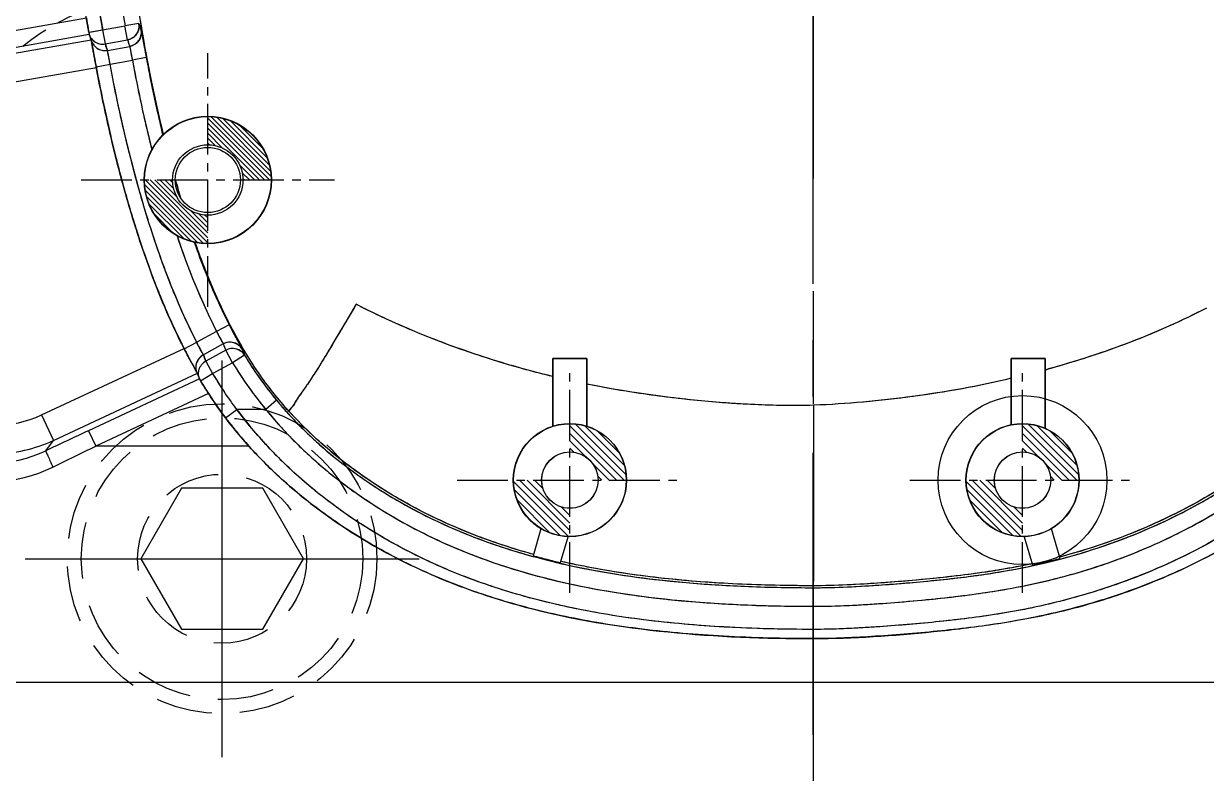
# Model space of a CAD drawing. Header units: millimetres. Extents: x 21466 to 22834, y -21631 to -20664.
# Drawn here: x 22132 to 22174.01, y -21059.65 to -21033.04 of the extents above; entities that cross this region are included whole.
import ezdxf

# ---------------------------------------------------------------- set-up
doc = ezdxf.new("R2010")
doc.units = ezdxf.units.MM
doc.header["$LTSCALE"] = 8
for name, pattern in [('CENTER', [2, 1.25, -0.25, 0.25, -0.25]), ('CENTER2', [1.125, 0.75, -0.125, 0.125, -0.125]), ('HIDDEN', [0.375, 0.25, -0.125]), ('HIDDEN2', [0.1875, 0.125, -0.0625])]:
    doc.linetypes.add(name, pattern=pattern)
for name, color, linetype in [('Cav-cor', 30, 'Continuous'), ('CL', 1, 'Continuous'), ('PIN', 5, 'Continuous'), ('PRODUCT', 1, 'Continuous'), ('SCREW', 52, 'HIDDEN')]:
    doc.layers.add(name, color=color, linetype=linetype)

# ---------------------------------------------------------------- blocks, each defined once
blk = doc.blocks.new('20100512.182342')
at = {"linetype": 'HIDDEN'}
blk.add_circle((0, 0), 5.5, dxfattribs=at)
at = {"layer": 'SCREW', "linetype": 'CENTER', "ltscale": 5}
for p, q in [((0, -7.042), (0, 7.042)), ((-7, 0), (7, 0))]:
    blk.add_line(p, q, dxfattribs=at)
at = {"layer": 'SCREW', "linetype": 'Continuous'}
blk.add_lwpolyline([(-1.443, 2.5), (-2.887, 0), (-1.443, -2.5), (1.443, -2.5), (2.887, 0), (1.443, 2.5)], close=True, dxfattribs=at)
at = {"layer": 'SCREW'}
for radius in [5, 3]:
    blk.add_circle((0, 0), radius, dxfattribs=at)

msp = doc.modelspace()

# ---------------------------------------------------------------- hatches: boundary and pattern name
at = {"layer": 'PIN', "linetype": 'Continuous'}
h = msp.add_hatch(dxfattribs=at)
h.set_pattern_fill('ANSI31', color=41, angle=90, style=0)
h.set_pattern_definition([(135, (21903.83182, -21344.21779), (-0.088388348, -0.088388348), [])])
h.paths.add_polyline_path([(22138.541, -21037.339), (22138.541, -21036.339, -0.414214), (22140.791, -21038.589), (22139.791, -21038.589, 0.414214)])
h.paths.add_polyline_path([(22136.291, -21038.589), (22137.291, -21038.589, 0.414214), (22138.541, -21039.839), (22138.541, -21040.839, -0.414214)])
h = msp.add_hatch(dxfattribs=at)
h.set_pattern_fill('ANSI31', color=61, scale=1.5, angle=90, style=0)
h.set_pattern_definition([(135, (21916.69582, -21354.87079), (-0.13258252, -0.13258252), [])])
h.paths.add_polyline_path([(22152.405, -21049.242), (22153.405, -21049.242, 0.414214), (22151.405, -21047.242), (22151.405, -21048.242, -0.414214)])
h.paths.add_polyline_path([(22151.405, -21051.242), (22151.405, -21050.242, -0.414214), (22150.405, -21049.242), (22149.405, -21049.242, 0.414214)])
h = msp.add_hatch(dxfattribs=at)
h.set_pattern_fill('ANSI31', color=61, scale=1.5, angle=90, style=0)
h.set_pattern_definition([(135, (21932.77582, -21354.87079), (-0.13258252, -0.13258252), [])])
h.paths.add_polyline_path([(22168.485, -21049.242), (22169.485, -21049.242, 0.414214), (22167.485, -21047.242), (22167.485, -21048.242, -0.414214)])
h.paths.add_polyline_path([(22167.485, -21051.242), (22167.485, -21050.242, -0.414214), (22166.485, -21049.242), (22165.485, -21049.242, 0.414214)])

# ---------------------------------------------------------------- linework, layer by layer
at = {"linetype": 'HIDDEN2'}
msp.add_lwpolyline([(22129.048, -21054.032), (22129.048, -21040.032, -0.414214), (22137.048, -21032.032), (22181.048, -21032.032, -0.414214), (22189.048, -21040.032), (22189.048, -21054.032, -0.414214), (22181.048, -21062.032), (22137.048, -21062.032, -0.414214)], format="xyb", close=True, dxfattribs=at)
at = {"layer": 'Cav-cor', "color": 241}
for p, q in [((22128.54, -21033.831), (22134.227, -21032.828)), ((22134.354, -21033.34), (22134.806, -21033.265)), ((22134.806, -21033.265), (22135.6, -21033.123)), ((22134.806, -21033.265), (22134.895, -21033.759)), ((22136.094, -21033.04), (22135.598, -21033.123)), ((22135.687, -21033.617), (22135.598, -21033.123)), ((22128.644, -21034.421), (22134.33, -21033.418)), ((22134.4, -21033.623), (22129.053, -21034.566)), ((22134.375, -21033.551), (22134.398, -21033.617)), ((22134.4, -21033.623), (22134.402, -21033.636)), ((22134.402, -21033.636), (22134.408, -21033.663)), ((22134.895, -21033.759), (22135.687, -21033.617)), ((22134.446, -21033.865), (22134.508, -21034.2)), ((22134.974, -21033.988), (22135.766, -21033.847)), ((22134.576, -21034.573), (22135.07, -21034.481)), ((22135.07, -21034.481), (22135.862, -21034.339)), ((22136.356, -21034.247), (22135.862, -21034.339)), ((22134.583, -21034.605), (22129.227, -21035.549)), ((22134.583, -21034.605), (22134.601, -21034.698)), ((22139.303, -21043.735), (22138.856, -21043.965)), ((22138.856, -21043.965), (22138.15, -21044.35)), ((22132.633, -21046.928), (22137.698, -21044.567)), ((22137.703, -21044.58), (22138.15, -21044.35)), ((22139.091, -21044.408), (22138.385, -21044.794)), ((22139.179, -21044.633), (22138.473, -21045.019)), ((22139.42, -21045.074), (22139.179, -21044.633)), ((22138.473, -21045.019), (22138.713, -21045.459)), ((22139.42, -21045.073), (22138.722, -21045.455)), ((22139.849, -21044.812), (22139.42, -21045.074)), ((22152.008, -21044.921), (22150.802, -21044.921)), ((22150.802, -21044.921), (22150.802, -21047.325)), ((22152.008, -21047.325), (22152.008, -21044.921)), ((22168.289, -21044.921), (22167.083, -21044.921)), ((22167.083, -21044.921), (22167.083, -21047.273)), ((22168.289, -21047.4), (22168.289, -21044.921)), ((22133.055, -21047.833), (22138.171, -21045.448)), ((22138.061, -21045.25), (22138.04, -21045.213)), ((22138.154, -21045.417), (22138.061, -21045.25)), ((22138.154, -21045.417), (22138.171, -21045.448)), ((22138.173, -21045.453), (22138.172, -21045.451)), ((22138.283, -21045.72), (22138.713, -21045.459)), ((22138.25, -21045.651), (22134.308, -21047.489)), ((22138.224, -21045.585), (22138.25, -21045.651)), ((22138.564, -21046.166), (22134.561, -21048.032)), ((22139.172, -21047.033), (22139.573, -21046.73)), ((22140.598, -21046.73), (22139.573, -21046.73)), ((22140.985, -21046.409), (22140.598, -21046.73)), ((22132.633, -21046.928), (22133.055, -21047.833)), ((22134.308, -21047.489), (22134.561, -21048.032)), ((22132.785, -21048.198), (22133.055, -21047.833)), ((22139.998, -21048.032), (22134.561, -21048.032)), ((22150.377, -21050.97), (22150.099, -21051.924)), ((22168.819, -21052.018), (22168.513, -21050.97)), ((22151.074, -21052.171), (22151.342, -21051.251)), ((22167.548, -21051.251), (22167.84, -21052.252)), ((22160.048, -21053.72), (22160.048, -21052.99)), ((22160.048, -21054.867), (22160.048, -21054.54)), ((22131.126, -21056.409), (22188.97, -21056.409))]:
    msp.add_line(p, q, dxfattribs=at)
for centre, radius in [((22138.541, -21038.589), 2.261), ((22138.541, -21038.589), 1.156), ((22151.405, -21049.242), 2.01), ((22167.485, -21049.242), 2.01), ((22151.405, -21049.242), 1.005), ((22167.485, -21049.242), 1.005)]:
    msp.add_circle(centre, radius, dxfattribs=at)
at = {"layer": 'Cav-cor'}
msp.add_circle((22167.485, -21049.242), 3, dxfattribs=at)
at = {"layer": 'Cav-cor', "color": 241}
for centre, radius, start, end in [((22202.824, -21021.94), 69.456, 189.01909, 189.3469), ((22165.459, -21027.874), 31.623, 189.0123, 189.7369), ((22200.161, -21022.382), 66.255, 189.00604, 189.45443), ((22135.598, -21033.123), 0.502, 280.1285, 9.3943), ((22135.678, -21033.352), 0.502, 280.1116, 9.6202), ((22200.027, -21011.02), 67.619, 199.00562, 199.20973), ((22196.299, -21012.139), 65.521, 198.9512, 199.0737), ((22134.806, -21033.264), 0.503, 223.2408, 257.3847), ((22200.067, -21011.409), 68.898, 198.92898, 199.13081), ((22200.573, -21011.357), 68.598, 198.93486, 199.13756), ((22134.885, -21033.493), 0.503, 237.183, 280.1701), ((22289.163, -21005.664), 157.266, 190.45429, 190.60436), ((22187.655, -21024.727), 52.677, 190.5137, 194.0468), ((22189.831, -21024.272), 56.206, 190.6903, 192.4057), ((22185.632, -21025.183), 51.909, 192.4195, 193.1275), ((22182.702, -21025.871), 48.899, 193.122, 194.4861), ((22180.279, -21026.492), 46.398, 194.4919, 195.2858), ((22176.86, -21027.439), 42.851, 195.2699, 196.8039), ((22174.7, -21028.042), 38.774, 195.7655, 196.7577), ((22172.802, -21028.654), 38.614, 196.8181, 197.598), ((22168.171, -21030.147), 33.748, 197.5588, 200.1833), ((22166.938, -21030.597), 30.628, 199.4548, 199.8573), ((22167.084, -21030.52), 30.763, 199.5325, 199.9277), ((22163.777, -21031.747), 29.073, 200.211, 202.0459), ((22161.63, -21032.612), 26.757, 202.0555, 203.332), ((22158.789, -21033.748), 21.896, 207.1385, 207.9251), ((22158.562, -21033.866), 21.641, 207.9296, 208.4347), ((22159.599, -21033.304), 22.82, 208.4345, 208.6898), ((22159.224, -21033.527), 24.192, 207.1498, 208.1389), ((22139.332, -21044.849), 0.502, 30.5074, 118.67), ((22154.177, -21038.63), 16.154, 200.9561, 201.8134), ((22139.42, -21045.074), 0.502, 31.4209, 96.7078), ((22154.617, -21038.996), 15.872, 200.6512, 201.4963), ((22158.779, -21033.762), 23.689, 208.1463, 208.4394), ((22163.401, -21031.256), 28.946, 208.4437, 208.8841), ((22161.684, -21032.166), 27.004, 208.5852, 208.8889), ((22138.626, -21045.235), 0.503, 118.6118, 162.2382), ((22138.71, -21045.454), 0.496, 118.5462, 141.8035), ((22154.376, -21038.694), 17.115, 200.8796, 201.689), ((22151.406, -21037.797), 14.021, 211.2614, 219.5752), ((22151.36, -21037.823), 13.467, 211.2639, 219.6093), ((22154.433, -21039.235), 17.408, 200.9296, 201.3938), ((22155.657, -21000.4), 46.674, 285.7019, 285.8607), ((22138.761, -21045.418), 0.561, 206.2455, 210.0908), ((22148.067, -21039.943), 11.359, 211.0353, 212.0902), ((22152.164, -21037.316), 16.226, 211.5356, 213.3397), ((22147.967, -21040.265), 10.595, 212.1206, 213.3946), ((22149.456, -21039.076), 12.996, 212.0728, 213.0582), ((22151.46, -21037.77), 15.388, 213.0629, 213.365), ((22151.347, -21037.849), 15.251, 213.3524, 214.0082), ((22151.211, -21037.938), 15.088, 213.3539, 217.069), ((22151.171, -21037.967), 15.039, 214.0105, 217.0723), ((22151.664, -21037.782), 15.042, 216.5032, 221.3573), ((22151.095, -21038.015), 14.949, 217.1007, 219.5424), ((22150.948, -21038.133), 14.76, 217.081, 217.5427), ((22151.36, -21037.807), 15.286, 217.571, 221.9858), ((22151.573, -21037.613), 15.574, 219.5638, 221.9931), ((21987.202, -20748.818), 333.532, 295.92845, 296.21971), ((22151.598, -21037.629), 15.582, 221.8882, 225.0848), ((22152.093, -21037.411), 15.609, 221.3369, 222.9812), ((22130.66, -21043.625), 5.043, 250.9688, 294.9149), ((22152.292, -21037.227), 15.88, 222.9808, 224.2999), ((22152.489, -21037.034), 16.155, 224.2998, 225.5627), ((22130.664, -21043.891), 5.432, 250.15, 295.9147), ((22152.187, -21037.042), 16.413, 225.0754, 226.3167), ((22156.541, -21028.513), 24.281, 254.6135, 255.7996), ((22156.789, -21027.532), 25.293, 255.7997, 256.9393), ((22162.963, -21029.697), 23.077, 282.2006, 283.4252), ((22163.062, -21030.112), 22.65, 283.4264, 284.7243)]:
    msp.add_arc(centre, radius, start, end, dxfattribs=at)
msp.add_ellipse((22139.411, -21056.994), major_axis=(6.125, 7.982), ratio=0.993974, start_param=-3.793174, end_param=-2.490011, dxfattribs=at)
for points, knots in [([(22146.065, -20952.576), (22145.269, -20952.949), (22143.73, -20953.818), (22141.733, -20955.569), (22140.152, -20957.696), (22138.893, -20960.018), (22137.849, -20962.442), (22136.691, -20965.765), (22135.614, -20970.034), (22134.73, -20975.237), (22134.142, -20980.481), (22133.754, -20985.743), (22133.498, -20991.013), (22133.402, -20996.288), (22133.444, -21001.564), (22133.583, -21006.837), (22133.793, -21012.108), (22134.071, -21017.377), (22134.434, -21022.64), (22134.869, -21027.897), (22135.311, -21031.389), (22135.6, -21033.123)], [0, 0, 0, 0, 0.031234, 0.062449, 0.093671, 0.124913, 0.156162, 0.187414, 0.249903, 0.312404, 0.37491, 0.437419, 0.499929, 0.562438, 0.624948, 0.687458, 0.749968, 0.812478, 0.874988, 0.937497, 1, 1, 1, 1]), ([(22136.965, -21036.968), (22136.685, -21035.812), (22136.201, -21033.44), (22135.677, -21029.795), (22135.29, -21026.044), (22134.984, -21022.241), (22134.718, -21018.425), (22134.419, -21013.336), (22134.256, -21009.517), (22134.171, -21006.969)], [0, 0, 0, 0, 0.118327, 0.240459, 0.366113, 0.493175, 0.619881, 0.746515, 1, 1, 1, 1]), ([(22134.292, -21033.222), (22134.294, -21033.237), (22134.303, -21033.285), (22134.311, -21033.334), (22134.318, -21033.367)], [0, 0, 0, 0, 0.302422, 1, 1, 1, 1]), ([(22136.173, -21033.268), (22136.176, -21033.277), (22136.181, -21033.306), (22136.193, -21033.366), (22136.21, -21033.458), (22136.243, -21033.634), (22136.291, -21033.9), (22136.333, -21034.125), (22136.356, -21034.247)], [0, 0, 0, 0, 0.027707, 0.090091, 0.185068, 0.309385, 0.627753, 1, 1, 1, 1]), ([(22134.318, -21033.367), (22134.319, -21033.374), (22134.323, -21033.391), (22134.326, -21033.408), (22134.33, -21033.418)], [0, 0, 0, 0, 0.391792, 1, 1, 1, 1]), ([(22134.408, -21033.663), (22134.41, -21033.674), (22134.423, -21033.742), (22134.436, -21033.809), (22134.446, -21033.865)], [0, 0, 0, 0, 0.175011, 1, 1, 1, 1]), ([(22134.526, -21034.306), (22134.514, -21034.238), (22134.474, -21034.024), (22134.436, -21033.809), (22134.408, -21033.663)], [0, 0, 0, 0, 0.314977, 1, 1, 1, 1]), ([(22135.07, -21034.481), (22135.058, -21034.42), (22135.036, -21034.307), (22135.012, -21034.173), (22134.995, -21034.084), (22134.986, -21034.038), (22134.979, -21034.008), (22134.976, -21033.992), (22134.974, -21033.988)], [0, 0, 0, 0, 0.370742, 0.688888, 0.813589, 0.90909, 0.971969, 1, 1, 1, 1]), ([(22135.766, -21033.847), (22135.768, -21033.851), (22135.771, -21033.866), (22135.778, -21033.896), (22135.786, -21033.943), (22135.803, -21034.031), (22135.828, -21034.165), (22135.85, -21034.278), (22135.862, -21034.339)], [0, 0, 0, 0, 0.027978, 0.090762, 0.186185, 0.310838, 0.629042, 1, 1, 1, 1]), ([(22138.15, -21044.35), (22137.755, -21043.581), (22137.065, -21041.992), (22135.973, -21038.711), (22135.387, -21036.179), (22135.07, -21034.481)], [0, 0, 0, 0, 0.249995, 0.500037, 1, 1, 1, 1]), ([(22136.356, -21034.247), (22136.399, -21034.478), (22136.577, -21035.396), (22136.777, -21036.31), (22136.942, -21036.991)], [0, 0, 0, 0, 0.25158, 1, 1, 1, 1]), ([(22138.131, -21041.001), (22138.217, -21041.239), (22138.566, -21042.168), (22138.966, -21043.078), (22139.303, -21043.735)], [0, 0, 0, 0, 0.255169, 1, 1, 1, 1]), ([(22141.438, -21046.812), (22141.071, -21046.407), (22140.383, -21045.551), (22139.515, -21044.133), (22138.779, -21042.61), (22138.359, -21041.547), (22138.163, -21041.005)], [0, 0, 0, 0, 0.244033, 0.489652, 0.741937, 1, 1, 1, 1]), ([(22143.81, -21043.002), (22143.622, -21043.323), (22143.267, -21043.914), (22142.788, -21044.726), (22142.392, -21045.375), (22142.067, -21045.864), (22141.84, -21046.184), (22141.695, -21046.393), (22141.613, -21046.521), (22141.547, -21046.628), (22141.489, -21046.712), (22141.45, -21046.762), (22141.432, -21046.801), (22141.437, -21046.812)], [0, 0, 0, 0, 0.248147, 0.460485, 0.629346, 0.756368, 0.852473, 0.89168, 0.925658, 0.954097, 0.976479, 0.991936, 1, 1, 1, 1]), ([(22150.802, -21045.565), (22150.169, -21045.412), (22147.771, -21044.758), (22145.443, -21043.837), (22143.81, -21043.002)], [0, 0, 0, 0, 0.261963, 1, 1, 1, 1]), ([(22174.015, -21043.135), (22173.14, -21043.589), (22171.305, -21044.408), (22169.393, -21045.019), (22168.413, -21045.297)], [0, 0, 0, 0, 0.491755, 1, 1, 1, 1]), ([(22138.856, -21043.965), (22138.901, -21044.059), (22138.975, -21044.205), (22139.059, -21044.346), (22139.086, -21044.398)], [0, 0, 0, 0, 0.640438, 1, 1, 1, 1]), ([(22139.581, -21044.259), (22139.605, -21044.304), (22139.649, -21044.384), (22139.706, -21044.485), (22139.742, -21044.552), (22139.761, -21044.583), (22139.765, -21044.594)], [0, 0, 0, 0, 0.402943, 0.71131, 0.912783, 1, 1, 1, 1]), ([(22126.125, -21044.609), (22126.219, -21044.959), (22126.484, -21045.64), (22127.292, -21046.848), (22128.769, -21047.984), (22130.591, -21048.381), (22132.035, -21048.221), (22132.727, -21047.986), (22133.055, -21047.833)], [0, 0, 0, 0, 0.125325, 0.250687, 0.499981, 0.749294, 0.874666, 1, 1, 1, 1]), ([(22127.087, -21044.352), (22127.236, -21044.908), (22127.786, -21045.97), (22129.203, -21047.052), (22130.945, -21047.435), (22132.111, -21047.172), (22132.633, -21046.928)], [0, 0, 0, 0, 0.249937, 0.499952, 0.749999, 1, 1, 1, 1]), ([(22138.385, -21044.794), (22138.384, -21044.789), (22138.376, -21044.776), (22138.361, -21044.748), (22138.338, -21044.707), (22138.294, -21044.629), (22138.229, -21044.509), (22138.177, -21044.406), (22138.15, -21044.35)], [0, 0, 0, 0, 0.027934, 0.090789, 0.186308, 0.311038, 0.629233, 1, 1, 1, 1]), ([(22139.086, -21044.398), (22139.087, -21044.399), (22139.088, -21044.402), (22139.09, -21044.406), (22139.091, -21044.408)], [0, 0, 0, 0, 0.363833, 1, 1, 1, 1]), ([(22138.056, -21045.238), (22138.066, -21045.258), (22138.099, -21045.317), (22138.132, -21045.376), (22138.154, -21045.417)], [0, 0, 0, 0, 0.325022, 1, 1, 1, 1]), ([(22138.25, -21045.651), (22138.251, -21045.652), (22138.253, -21045.657), (22138.255, -21045.662), (22138.258, -21045.667)], [0, 0, 0, 0, 0.129408, 1, 1, 1, 1]), ([(22138.275, -21045.7), (22138.279, -21045.707), (22138.299, -21045.74), (22138.318, -21045.773), (22138.334, -21045.799)], [0, 0, 0, 0, 0.202555, 1, 1, 1, 1]), ([(22160.064, -21046.584), (22159.409, -21046.604), (22158.075, -21046.588), (22155.38, -21046.393), (22153.349, -21046.106), (22152.008, -21045.834)], [0, 0, 0, 0, 0.242644, 0.493318, 1, 1, 1, 1]), ([(22167.083, -21045.628), (22165.937, -21045.91), (22163.603, -21046.317), (22161.247, -21046.54), (22160.064, -21046.584)], [0, 0, 0, 0, 0.499442, 1, 1, 1, 1]), ([(22140.598, -21046.73), (22141.159, -21047.422), (22142.415, -21048.7), (22144.575, -21050.285), (22146.938, -21051.541), (22150.284, -21052.778), (22153.814, -21053.419), (22157.369, -21053.682), (22159.155, -21053.72), (22160.048, -21053.72)], [0, 0, 0, 0, 0.125087, 0.249962, 0.374707, 0.499521, 0.749418, 0.874689, 1, 1, 1, 1]), ([(22140.985, -21046.409), (22141.561, -21047.104), (22142.856, -21048.376), (22145.083, -21049.928), (22147.511, -21051.134), (22149.223, -21051.71), (22150.092, -21051.949)], [0, 0, 0, 0, 0.250386, 0.50033, 0.750057, 1, 1, 1, 1]), ([(22160.064, -21046.584), (22160.064, -21047.018), (22160.064, -21047.846), (22160.056, -21049.03), (22160.052, -21050.092), (22160.056, -21051.024), (22160.06, -21051.802), (22160.06, -21052.341), (22160.056, -21052.67), (22160.054, -21052.843), (22160.048, -21052.944), (22160.048, -21052.99)], [0, 0, 0, 0, 0.203508, 0.387531, 0.554185, 0.700836, 0.824231, 0.918612, 0.953009, 0.978189, 1, 1, 1, 1]), ([(22160.048, -21053.72), (22160.909, -21053.72), (22162.631, -21053.621), (22164.776, -21053.426), (22166.482, -21053.195), (22168.174, -21052.884), (22170.253, -21052.325), (22172.648, -21051.364), (22174.909, -21050.117), (22176.992, -21048.588), (22178.229, -21047.382), (22178.791, -21046.73)], [0, 0, 0, 0, 0.125257, 0.250468, 0.313053, 0.375605, 0.500516, 0.625263, 0.749991, 0.874886, 1, 1, 1, 1]), ([(22177.96, -21046.777), (22177.358, -21047.407), (22174.701, -21049.753), (22171.381, -21051.294), (22168.806, -21051.973)], [0, 0, 0, 0, 0.246467, 1, 1, 1, 1]), ([(22168.826, -21052.043), (22169.734, -21051.805), (22171.523, -21051.214), (22174.063, -21049.977), (22176.406, -21048.393), (22177.791, -21047.104), (22178.413, -21046.398)], [0, 0, 0, 0, 0.249904, 0.499605, 0.749561, 1, 1, 1, 1]), ([(22150.112, -21051.879), (22149.283, -21051.651), (22147.656, -21051.106), (22144.607, -21049.626), (22142.563, -21048.053), (22141.438, -21046.812)], [0, 0, 0, 0, 0.25397, 0.505138, 1, 1, 1, 1]), ([(22132.785, -21048.198), (22132.785, -21048.204), (22132.793, -21048.223), (22132.806, -21048.26), (22132.83, -21048.315), (22132.875, -21048.42), (22132.945, -21048.576), (22133.005, -21048.707), (22133.038, -21048.777)], [0, 0, 0, 0, 0.028628, 0.092274, 0.188636, 0.314319, 0.63368, 1, 1, 1, 1]), ([(22160.048, -21054.54), (22158.351, -21054.54), (22154.96, -21054.411), (22150.76, -21053.72), (22147.539, -21052.67), (22145.234, -21051.603), (22143.082, -21050.252), (22141.782, -21049.162), (22141.178, -21048.57)], [0, 0, 0, 0, 0.250665, 0.500776, 0.62562, 0.750303, 0.875034, 1, 1, 1, 1]), ([(22140.851, -21048.911), (22141.472, -21049.504), (22142.806, -21050.593), (22145.003, -21051.941), (22147.352, -21053.002), (22150.627, -21054.049), (22154.888, -21054.738), (22158.328, -21054.867), (22160.048, -21054.867)], [0, 0, 0, 0, 0.124965, 0.249743, 0.374453, 0.499349, 0.749463, 1, 1, 1, 1]), ([(22176.061, -21050.26), (22174.917, -21051.063), (22173.07, -21052.098), (22170.454, -21053.1), (22168.427, -21053.671), (22166.355, -21054.06), (22164.26, -21054.301), (22162.157, -21054.474), (22160.751, -21054.54), (22160.048, -21054.54)], [0, 0, 0, 0, 0.249213, 0.373985, 0.498928, 0.624053, 0.749321, 0.874639, 1, 1, 1, 1]), ([(22160.048, -21054.867), (22161.475, -21054.867), (22163.615, -21054.714), (22166.448, -21054.377), (22168.555, -21054.001), (22170.618, -21053.436), (22173.28, -21052.433), (22175.166, -21051.403), (22176.337, -21050.6)], [0, 0, 0, 0, 0.250509, 0.375867, 0.500926, 0.62584, 0.750735, 1, 1, 1, 1]), ([(22151.068, -21052.195), (22152.534, -21052.535), (22155.528, -21052.958), (22158.541, -21053.06), (22160.048, -21053.06)], [0, 0, 0, 0, 0.499635, 1, 1, 1, 1]), ([(22160.048, -21052.99), (22158.516, -21052.99), (22155.509, -21052.887), (22152.523, -21052.457), (22151.087, -21052.125)], [0, 0, 0, 0, 0.509549, 1, 1, 1, 1]), ([(22167.827, -21052.208), (22167.193, -21052.345), (22165.9, -21052.564), (22163.939, -21052.78), (22161.985, -21052.932), (22160.686, -21052.99), (22160.048, -21052.99)], [0, 0, 0, 0, 0.248828, 0.502035, 0.755556, 1, 1, 1, 1]), ([(22160.048, -21053.06), (22160.702, -21053.061), (22162.009, -21053.002), (22163.964, -21052.848), (22165.914, -21052.636), (22167.203, -21052.415), (22167.842, -21052.278)], [0, 0, 0, 0, 0.250127, 0.500225, 0.750211, 1, 1, 1, 1])]:
    msp.add_open_spline(points, degree=3, knots=knots, dxfattribs=at)
for points in [[(22134.411, -21033.659), (22134.447, -21033.762), (22134.521, -21033.857), (22134.613, -21033.916)], [(22134.696, -21033.754), (22134.761, -21033.769), (22134.83, -21033.77), (22134.895, -21033.759)], [(22137.447, -21040.568), (22137.84, -21041.729), (22138.297, -21042.874), (22138.856, -21043.965)], [(22137.06, -21043.21), (22137.258, -21043.669), (22137.47, -21044.122), (22137.698, -21044.567)], [(22139.361, -21044.575), (22139.298, -21044.582), (22139.235, -21044.602), (22139.179, -21044.633)], [(22138.124, -21045.27), (22138.12, -21045.207), (22138.128, -21045.142), (22138.147, -21045.082)], [(22138.216, -21045.533), (22138.206, -21045.466), (22138.21, -21045.396), (22138.228, -21045.331)], [(22138.228, -21045.331), (22138.245, -21045.266), (22138.276, -21045.203), (22138.318, -21045.15)], [(22138.994, -21045.898), (22138.901, -21045.751), (22138.812, -21045.603), (22138.722, -21045.455)], [(22139.573, -21046.73), (22139.416, -21046.523), (22139.264, -21046.313), (22139.121, -21046.096)], [(22134.308, -21047.489), (22133.8, -21047.726), (22133.293, -21047.962), (22132.785, -21048.198)]]:
    msp.add_open_spline(points, degree=3, dxfattribs=at)
at = {"layer": 'CL', "color": 7, "linetype": 'CENTER', "ltscale": 2}
msp.add_line((22160.048, -20730.532), (22160.048, -21130.532), dxfattribs=at)
at = {"layer": 'CL', "color": 6, "linetype": 'CENTER'}
msp.add_line((22160.048, -21058.278), (22160.048, -20944.001), dxfattribs=at)
at = {"layer": 'PIN', "color": 41, "linetype": 'CENTER2', "ltscale": 0.3}
for p, q in [((22138.541, -21043.089), (22138.541, -21034.089)), ((22134.041, -21038.589), (22143.041, -21038.589))]:
    msp.add_line(p, q, dxfattribs=at)
at = {"layer": 'PIN', "color": 61, "linetype": 'CENTER2', "ltscale": 0.3}
for p, q in [((22151.405, -21053.242), (22151.405, -21045.242)), ((22167.485, -21053.242), (22167.485, -21045.242)), ((22147.405, -21049.242), (22155.405, -21049.242)), ((22163.485, -21049.242), (22171.485, -21049.242))]:
    msp.add_line(p, q, dxfattribs=at)
at = {"layer": 'PIN', "color": 41}
for radius in [2.25, 1.25]:
    msp.add_circle((22138.541, -21038.589), radius, dxfattribs=at)
at = {"layer": 'PIN', "color": 61}
for centre, radius in [((22151.405, -21049.242), 2), ((22167.485, -21049.242), 2), ((22151.405, -21049.242), 1), ((22167.485, -21049.242), 1)]:
    msp.add_circle(centre, radius, dxfattribs=at)
at = {"layer": 'PRODUCT'}
for p, q in [((22134.311, -21033.347), (22134.806, -21033.265)), ((22134.806, -21033.265), (22135.6, -21033.123)), ((22134.806, -21033.265), (22134.895, -21033.759)), ((22136.094, -21033.04), (22135.598, -21033.123)), ((22135.687, -21033.617), (22135.598, -21033.123)), ((22134.311, -21033.347), (22134.332, -21033.429)), ((22134.41, -21033.657), (22134.411, -21033.659)), ((22134.895, -21033.759), (22135.687, -21033.617)), ((22134.974, -21033.988), (22135.766, -21033.847)), ((22134.576, -21034.573), (22135.07, -21034.481)), ((22135.07, -21034.481), (22135.862, -21034.339)), ((22136.356, -21034.247), (22135.862, -21034.339)), ((22139.303, -21043.735), (22138.856, -21043.965)), ((22138.856, -21043.965), (22138.15, -21044.35)), ((22137.703, -21044.58), (22138.15, -21044.35)), ((22139.091, -21044.408), (22138.385, -21044.794)), ((22139.179, -21044.633), (22138.473, -21045.019)), ((22139.42, -21045.074), (22139.179, -21044.633)), ((22138.473, -21045.019), (22138.713, -21045.459)), ((22139.42, -21045.073), (22138.722, -21045.455)), ((22139.849, -21044.812), (22139.42, -21045.074)), ((22150.802, -21044.921), (22152.008, -21044.921)), ((22150.802, -21047.325), (22150.802, -21044.921)), ((22152.008, -21044.921), (22152.008, -21047.325)), ((22167.083, -21044.921), (22168.289, -21044.921)), ((22167.083, -21047.273), (22167.083, -21044.921)), ((22168.289, -21044.921), (22168.289, -21047.4)), ((22138.156, -21045.414), (22138.156, -21045.413)), ((22138.283, -21045.72), (22138.713, -21045.459)), ((22138.283, -21045.72), (22138.246, -21045.644)), ((22139.172, -21047.033), (22139.573, -21046.73)), ((22140.598, -21046.73), (22139.573, -21046.73)), ((22140.985, -21046.409), (22140.598, -21046.73)), ((22150.377, -21050.97), (22150.099, -21051.924)), ((22168.819, -21052.018), (22168.513, -21050.97)), ((22151.074, -21052.171), (22151.342, -21051.251)), ((22167.548, -21051.251), (22167.84, -21052.252)), ((22160.048, -21053.72), (22160.048, -21052.99)), ((22160.048, -21054.54), (22160.048, -21053.72)), ((22160.048, -21054.867), (22160.048, -21054.54))]:
    msp.add_line(p, q, dxfattribs=at)
for centre, radius in [((22138.541, -21038.589), 2.261), ((22138.541, -21038.589), 1.156), ((22151.405, -21049.242), 2.01), ((22167.485, -21049.242), 2.01), ((22151.405, -21049.242), 1.005), ((22167.485, -21049.242), 1.005)]:
    msp.add_circle(centre, radius, dxfattribs=at)
for points, start_tangent, end_tangent in [([(22134.311, -21033.347), (22133.992, -21031.242), (22133.757, -21029.383), (22133.578, -21027.747), (22133.435, -21026.257), (22133.311, -21024.837), (22133.195, -21023.414), (22133.082, -21021.924), (22132.966, -21020.306), (22132.846, -21018.501), (22132.722, -21016.471), (22132.6, -21014.237), (22132.483, -21011.824), (22132.374, -21009.22), (22132.274, -21006.367), (22132.186, -21003.183), (22132.124, -20999.561), (22132.122, -20995.46), (22132.221, -20990.901), (22132.455, -20985.939), (22132.816, -20981.013), (22133.286, -20976.563), (22133.855, -20972.68), (22134.524, -20969.22), (22135.29, -20966.13), (22136.141, -20963.396), (22137.047, -20961.026), (22138.074, -20958.825), (22139.46, -20956.49), (22141.21, -20954.359), (22143.257, -20952.666), (22145.655, -20951.327), (22148.04, -20950.417), (22150.253, -20949.843), (22152.412, -20949.48), (22154.701, -20949.261), (22157.236, -20949.157), (22160.048, -20949.136)], (-0.1643, 0.98641), (1, 0.000008)), ([(22134.806, -21033.265), (22134.49, -21031.174), (22134.256, -21029.325), (22134.078, -21027.696), (22133.935, -21026.211), (22133.811, -21024.795), (22133.696, -21023.374), (22133.583, -21021.887), (22133.467, -21020.271), (22133.348, -21018.469), (22133.224, -21016.442), (22133.101, -21014.211), (22132.985, -21011.801), (22132.876, -21009.201), (22132.776, -21006.351), (22132.689, -21003.172), (22132.627, -20999.556), (22132.625, -20995.465), (22132.723, -20990.918), (22132.956, -20985.97), (22133.317, -20981.057), (22133.785, -20976.626), (22134.35, -20972.763), (22135.014, -20969.328), (22135.774, -20966.265), (22136.615, -20963.561), (22137.51, -20961.221), (22138.52, -20959.056), (22139.874, -20956.775), (22141.567, -20954.713), (22143.539, -20953.082), (22145.864, -20951.784), (22148.19, -20950.897), (22150.356, -20950.334), (22152.477, -20949.979), (22154.734, -20949.763), (22157.246, -20949.659), (22160.048, -20949.638)], (-0.164304, 0.98641), (1, 0.000017)), ([(22146.352, -20952.445), (22144.756, -20953.264), (22143.344, -20954.217), (22142.228, -20955.192), (22141.342, -20956.158), (22140.624, -20957.103), (22140.003, -20958.055), (22139.411, -20959.09), (22138.825, -20960.251), (22138.246, -20961.544), (22137.673, -20962.994), (22137.11, -20964.615), (22136.568, -20966.411), (22136.052, -20968.401), (22135.568, -20970.599), (22135.123, -20973.017), (22134.719, -20975.683), (22134.36, -20978.641), (22134.047, -20981.953), (22133.777, -20985.722), (22133.561, -20990.006), (22133.442, -20994.499), (22133.427, -20998.745), (22133.477, -21002.482), (22133.559, -21005.727), (22133.659, -21008.647), (22133.775, -21011.467), (22133.911, -21014.3), (22134.068, -21017.088), (22134.239, -21019.762), (22134.421, -21022.306), (22134.615, -21024.76), (22134.845, -21027.283), (22135.157, -21030.079), (22135.6, -21033.123)], (-0.91336, -0.407154), (0.164404, -0.986393)), ([(22136.965, -21036.968), (22136.914, -21036.757), (22136.141, -21032.869), (22135.731, -21030.028), (22135.406, -21027.109), (22135.141, -21024.145), (22134.912, -21021.174), (22134.674, -21017.628), (22134.472, -21014.08), (22134.171, -21006.969)], (-0.235232, 0.971939), (-0.033496, 0.999439)), ([(22136.094, -21033.04), (22136.088, -21033.235), (22136.009, -21033.412), (22135.868, -21033.546), (22135.687, -21033.617)], (0.163965, -0.986466), (-0.984316, -0.176417)), ([(22136.173, -21033.268), (22136.149, -21033.525), (22136, -21033.737), (22135.766, -21033.847)], (0.167555, -0.985863), (-0.984314, -0.176427)), ([(22136.094, -21033.04), (22136.133, -21033.154), (22136.173, -21033.268)], (0.325667, -0.945485), (0.329033, -0.944319)), ([(22136.173, -21033.268), (22136.178, -21033.289), (22136.188, -21033.338), (22136.202, -21033.414), (22136.221, -21033.516), (22136.244, -21033.641), (22136.27, -21033.784), (22136.299, -21033.938), (22136.328, -21034.095), (22136.356, -21034.247)], (0.329014, -0.944325), (0.183827, -0.982959)), ([(22134.357, -21033.502), (22134.331, -21033.428)], (-0.325468, 0.945553), (-0.324402, 0.945919)), ([(22134.332, -21033.429), (22134.379, -21033.529), (22134.515, -21033.674), (22134.696, -21033.754), (22134.895, -21033.759)], (0.327515, -0.944846), (0.983906, 0.178687)), ([(22134.411, -21033.659), (22134.386, -21033.586), (22134.357, -21033.502)], (-0.327732, 0.944771), (-0.325468, 0.945553)), ([(22134.454, -21033.911), (22134.442, -21033.847), (22134.432, -21033.79), (22134.422, -21033.741), (22134.415, -21033.7), (22134.408, -21033.666), (22134.403, -21033.641), (22134.402, -21033.632)], (-0.180605, 0.983556), (-0.197191, 0.980365)), ([(22134.411, -21033.659), (22134.461, -21033.762), (22134.597, -21033.905)], (0.328228, -0.944599), (0.81853, -0.574464)), ([(22134.974, -21033.988), (22134.934, -21033.874), (22134.895, -21033.759)], (-0.327732, 0.944771), (-0.324402, 0.945919)), ([(22135.687, -21033.617), (22135.726, -21033.732), (22135.766, -21033.847)], (0.324498, -0.945886), (0.327842, -0.944732)), ([(22134.576, -21034.573), (22134.571, -21034.547), (22134.552, -21034.441), (22134.533, -21034.339), (22134.514, -21034.241), (22134.498, -21034.149), (22134.482, -21034.063), (22134.467, -21033.984), (22134.454, -21033.911)], (-0.183689, 0.982984), (-0.180605, 0.983556)), ([(22134.597, -21033.905), (22134.777, -21033.984), (22134.974, -21033.988)], (0.81853, -0.574464), (0.984314, 0.176426)), ([(22135.07, -21034.481), (22135.057, -21034.411), (22135.043, -21034.338), (22135.028, -21034.262), (22135.014, -21034.187), (22135.001, -21034.116), (22134.989, -21034.055), (22134.98, -21034.01), (22134.974, -21033.988)], (-0.191364, 0.981519), (-0.465905, 0.884835)), ([(22135.766, -21033.847), (22135.769, -21033.857), (22135.774, -21033.881), (22135.782, -21033.92), (22135.792, -21033.971), (22135.804, -21034.034), (22135.817, -21034.106), (22135.832, -21034.184), (22135.847, -21034.263), (22135.862, -21034.339)], (0.465223, -0.885193), (0.191603, -0.981473)), ([(22137.703, -21044.58), (22137.089, -21043.279), (22136.513, -21041.844), (22135.971, -21040.258), (22135.463, -21038.511), (22134.994, -21036.606), (22134.576, -21034.573)], (-0.456798, 0.88957), (-0.183693, 0.982984)), ([(22138.15, -21044.35), (22137.55, -21043.079), (22136.984, -21041.669), (22136.451, -21040.107), (22135.949, -21038.381), (22135.484, -21036.495), (22135.07, -21034.481)], (-0.456763, 0.889588), (-0.183697, 0.982983)), ([(22135.862, -21034.339), (22136.085, -21035.471), (22136.316, -21036.527), (22136.553, -21037.512)], (0.183814, -0.982961), (0.244053, -0.969762)), ([(22136.356, -21034.247), (22136.725, -21036.057), (22136.942, -21036.991)], (0.183813, -0.982961), (0.235463, -0.971883)), ([(22137.552, -21039.15), (22137.402, -21038.636), (22137.385, -21038.578), (22137.385, -21038.577)], (-0.286516, 0.958075), (-0.271796, 0.962355)), ([(22137.447, -21040.568), (22137.73, -21041.369), (22138.014, -21042.105), (22138.296, -21042.781), (22138.577, -21043.399), (22138.856, -21043.965)], (0.32095, -0.947096), (0.456141, -0.889907)), ([(22138.058, -21040.798), (22139.303, -21043.735)], (0.333082, -0.942898), (0.456169, -0.889893)), ([(22139.328, -21043.72), (22138.637, -21042.224), (22138.091, -21040.805)], (-0.456176, 0.88989), (-0.334359, 0.942446)), ([(22143.81, -21043.002), (22143.479, -21043.561), (22143.172, -21044.077), (22142.897, -21044.541), (22142.646, -21044.958), (22142.401, -21045.353), (22142.153, -21045.732), (22141.912, -21046.082), (22141.693, -21046.399), (22141.52, -21046.667), (22141.437, -21046.812)], (-0.505174, -0.863017), (0.467201, -0.884151)), ([(22150.802, -21045.565), (22149.401, -21045.194), (22147.417, -21044.556), (22145.543, -21043.817), (22143.81, -21043.002)], (-0.971892, 0.235429), (-0.890461, 0.455059)), ([(22174.015, -21043.135), (22171.419, -21044.305), (22168.289, -21045.333)], (-0.887551, -0.460709), (-0.962681, -0.270638)), ([(22139.303, -21043.735), (22139.371, -21043.867), (22139.442, -21044.002), (22139.513, -21044.135), (22139.581, -21044.259), (22139.641, -21044.369), (22139.692, -21044.46), (22139.73, -21044.529), (22139.755, -21044.574), (22139.765, -21044.594)], (0.456156, -0.8899), (0.352982, -0.93563)), ([(22139.798, -21044.576), (22139.417, -21043.891), (22139.328, -21043.72)], (-0.50727, 0.861787), (-0.456176, 0.88989)), ([(22138.856, -21043.965), (22138.889, -21044.033), (22138.925, -21044.103), (22138.961, -21044.172), (22138.995, -21044.236), (22139.027, -21044.292), (22139.053, -21044.339), (22139.073, -21044.375), (22139.086, -21044.398), (22139.091, -21044.408)], (0.432751, -0.901513), (0.234251, -0.972176)), ([(22138.013, -21045.163), (22137.981, -21045.105), (22137.948, -21045.043), (22137.911, -21044.976), (22137.873, -21044.905), (22137.834, -21044.83), (22137.792, -21044.751), (22137.75, -21044.67), (22137.706, -21044.586), (22137.703, -21044.58)], (-0.481228, 0.876595), (-0.456829, 0.889555)), ([(22138.385, -21044.794), (22138.375, -21044.774), (22138.353, -21044.734), (22138.322, -21044.679), (22138.287, -21044.616), (22138.25, -21044.548), (22138.214, -21044.479), (22138.181, -21044.413), (22138.15, -21044.35)], (-0.229627, 0.973279), (-0.434096, 0.900867)), ([(22139.765, -21044.594), (22139.584, -21044.414), (22139.338, -21044.347), (22139.091, -21044.408)], (-0.50728, 0.861781), (-0.877811, -0.479007)), ([(22139.091, -21044.408), (22139.135, -21044.521), (22139.179, -21044.633)], (0.357693, -0.933839), (0.371625, -0.928383)), ([(22139.849, -21044.812), (22139.724, -21044.674), (22139.555, -21044.59), (22139.361, -21044.575), (22139.179, -21044.633)], (-0.520632, 0.853781), (-0.876705, -0.481029)), ([(22139.765, -21044.594), (22139.806, -21044.703), (22139.849, -21044.812)], (0.352724, -0.935727), (0.366489, -0.930422)), ([(22141.438, -21046.812), (22140.337, -21045.424), (22139.858, -21044.677), (22139.798, -21044.576)], (-0.671654, 0.740865), (-0.50727, 0.861787)), ([(22138.127, -21045.299), (22138.141, -21045.1), (22138.232, -21044.922)], (-0.129955, 0.99152), (0.62246, 0.782652)), ([(22138.216, -21045.533), (22138.228, -21045.331), (22138.318, -21045.15), (22138.473, -21045.019)], (-0.146774, 0.98917), (0.878929, 0.476953)), ([(22138.232, -21044.922), (22138.385, -21044.794)], (0.62246, 0.782652), (0.877814, 0.479001)), ([(22138.473, -21045.019), (22138.428, -21044.907), (22138.385, -21044.794)], (-0.369602, 0.92919), (-0.35644, 0.934318)), ([(22139.42, -21045.073), (22140.001, -21045.954), (22140.598, -21046.73)], (0.519925, -0.854212), (0.638124, -0.769934)), ([(22139.849, -21044.812), (22140.271, -21045.466), (22140.985, -21046.409)], (0.52001, -0.85416), (0.638269, -0.769813)), ([(22138.092, -21045.306), (22138.068, -21045.263), (22138.042, -21045.215), (22138.013, -21045.163)], (-0.485472, 0.874252), (-0.481228, 0.876595)), ([(22138.166, -21045.439), (22138.158, -21045.425), (22138.146, -21045.403), (22138.131, -21045.376), (22138.113, -21045.343), (22138.092, -21045.306)], (-0.472944, 0.881093), (-0.485472, 0.874252)), ([(22138.156, -21045.413), (22138.127, -21045.299)], (-0.355923, 0.934515), (-0.129955, 0.99152)), ([(22138.171, -21045.452), (22138.156, -21045.413)], (-0.358641, 0.933476), (-0.35644, 0.934318)), ([(22138.185, -21045.488), (22138.171, -21045.452)], (-0.360654, 0.9327), (-0.358641, 0.933476)), ([(22138.246, -21045.645), (22138.217, -21045.572), (22138.185, -21045.488)], (-0.369603, 0.92919), (-0.360654, 0.9327)), ([(22139.573, -21046.73), (22139.121, -21046.096), (22138.722, -21045.455)], (-0.60248, 0.798134), (-0.518668, 0.854975)), ([(22138.246, -21045.644), (22138.216, -21045.533)], (-0.366411, 0.930453), (-0.146774, 0.98917)), ([(22139.172, -21047.033), (22138.705, -21046.379), (22138.283, -21045.72)], (-0.602821, 0.797877), (-0.518418, 0.855127)), ([(22160.064, -21046.584), (22157.962, -21046.563), (22155.793, -21046.401), (22153.608, -21046.121), (22152.008, -21045.834)], (-0.999509, -0.031344), (-0.979951, 0.199241)), ([(22167.083, -21045.628), (22163.554, -21046.277), (22160.064, -21046.584)], (-0.970983, -0.239149), (-0.999295, -0.037556)), ([(22160.048, -21054.54), (22156.886, -21054.455), (22154.036, -21054.2), (22151.491, -21053.78), (22149.24, -21053.207), (22147.289, -21052.516), (22145.51, -21051.689), (22143.699, -21050.612), (22142.044, -21049.361), (22140.674, -21048.053), (22139.573, -21046.73)], (-1, -0.000031), (-0.594518, 0.804082)), ([(22140.598, -21046.73), (22140.879, -21047.066), (22141.196, -21047.42), (22141.553, -21047.795), (22141.956, -21048.189), (22142.411, -21048.601), (22142.923, -21049.03), (22143.501, -21049.475), (22144.157, -21049.937), (22144.904, -21050.411), (22145.754, -21050.894), (22146.72, -21051.376), (22147.815, -21051.845), (22149.049, -21052.289), (22150.433, -21052.692), (22151.98, -21053.043), (22153.702, -21053.329), (22155.613, -21053.542), (22157.724, -21053.674), (22160.048, -21053.72)], (0.629652, -0.776877), (1, 0.000009)), ([(22140.985, -21046.409), (22141.256, -21046.726), (22141.561, -21047.06), (22141.907, -21047.414), (22142.297, -21047.787), (22142.737, -21048.177), (22143.234, -21048.584), (22143.795, -21049.006), (22144.433, -21049.445), (22145.159, -21049.896), (22145.987, -21050.355), (22146.929, -21050.814), (22147.996, -21051.262), (22149.202, -21051.685), (22150.557, -21052.071), (22152.075, -21052.408), (22153.769, -21052.683), (22155.655, -21052.888), (22157.744, -21053.016), (22160.048, -21053.06)], (0.638269, -0.769813), (1, 0.000005)), ([(22160.048, -21053.06), (22162.49, -21052.959), (22164.661, -21052.768), (22166.596, -21052.513), (22168.301, -21052.174), (22169.81, -21051.761), (22171.124, -21051.304), (22172.273, -21050.823), (22173.276, -21050.333), (22174.151, -21049.849), (22174.969, -21049.341), (22175.783, -21048.777), (22176.621, -21048.124), (22177.497, -21047.348), (22178.413, -21046.398)], (1, -0.000182), (0.660767, 0.750591)), ([(22160.064, -21046.584), (22160.062, -21047.888), (22160.059, -21048.487), (22160.056, -21049.067), (22160.053, -21050.134), (22160.056, -21051.074), (22160.059, -21051.864), (22160.059, -21052.192), (22160.058, -21052.469), (22160.056, -21052.689), (22160.052, -21052.851), (22160.049, -21052.951), (22160.048, -21052.99)], (-0.000818, -1), (-0.000001, -1)), ([(22160.048, -21053.72), (22162.526, -21053.615), (22164.714, -21053.418), (22166.677, -21053.153), (22168.418, -21052.799), (22169.96, -21052.367), (22171.305, -21051.888), (22172.481, -21051.384), (22173.509, -21050.872), (22174.406, -21050.363), (22175.245, -21049.831), (22176.08, -21049.238), (22176.942, -21048.552), (22177.844, -21047.734), (22178.791, -21046.73)], (1, -0.000411), (0.652305, 0.757957)), ([(22179.84, -21046.73), (22178.165, -21048.553), (22176.053, -21050.265), (22173.644, -21051.724), (22171.349, -21052.748), (22169.093, -21053.472), (22166.84, -21053.958), (22164.55, -21054.26), (22162.229, -21054.457), (22160.048, -21054.54)], (-0.616408, -0.787427), (-1, 0.000098)), ([(22177.96, -21046.777), (22176.204, -21048.363), (22174.216, -21049.722), (22172.056, -21050.835), (22169.774, -21051.694), (22168.806, -21051.973)], (-0.69066, -0.72318), (-0.966945, -0.254986)), ([(22160.048, -21054.867), (22156.859, -21054.783), (22153.976, -21054.531), (22151.391, -21054.115), (22149.097, -21053.544), (22147.103, -21052.853), (22145.282, -21052.025), (22143.425, -21050.946), (22141.724, -21049.689), (22140.312, -21048.371), (22139.172, -21047.033)], (-1, -0.000016), (-0.603227, 0.79757)), ([(22150.112, -21051.879), (22149.729, -21051.77), (22147.397, -21050.939), (22145.208, -21049.836), (22143.199, -21048.458), (22141.438, -21046.812)], (-0.964257, 0.264967), (-0.671659, 0.74086)), ([(22180.232, -21047.044), (22178.502, -21048.885), (22176.335, -21050.602), (22173.868, -21052.061), (22171.522, -21053.085), (22169.218, -21053.807), (22166.92, -21054.291), (22164.6, -21054.591), (22162.261, -21054.785), (22160.048, -21054.867)], (-0.62506, -0.780577), (-1, 0.000055)), ([(22150.099, -21051.924), (22151.074, -21052.171)], (0.96414, -0.265395), (0.974115, -0.226051)), ([(22160.048, -21052.99), (22157.356, -21052.93), (22154.73, -21052.728), (22152.18, -21052.354), (22151.087, -21052.125)], (-1, 0.000001), (-0.974239, 0.225517)), ([(22167.827, -21052.208), (22167.413, -21052.294), (22164.971, -21052.662), (22162.473, -21052.889), (22161.242, -21052.961), (22160.048, -21052.99)], (-0.977408, -0.211361), (-1, 0.000002)), ([(22167.84, -21052.252), (22168.064, -21052.203), (22168.819, -21052.018)], (0.977403, 0.211384), (0.967153, 0.254197))]:
    msp.add_spline(points, degree=3, dxfattribs=dict(at, start_tangent=start_tangent, end_tangent=end_tangent))

# ---------------------------------------------------------------- block references
at = {"linetype": 'Continuous'}
msp.add_blockref('20100512.182342', (22139.048, -21052.032), dxfattribs=at)

doc.saveas('drawing.dxf')
